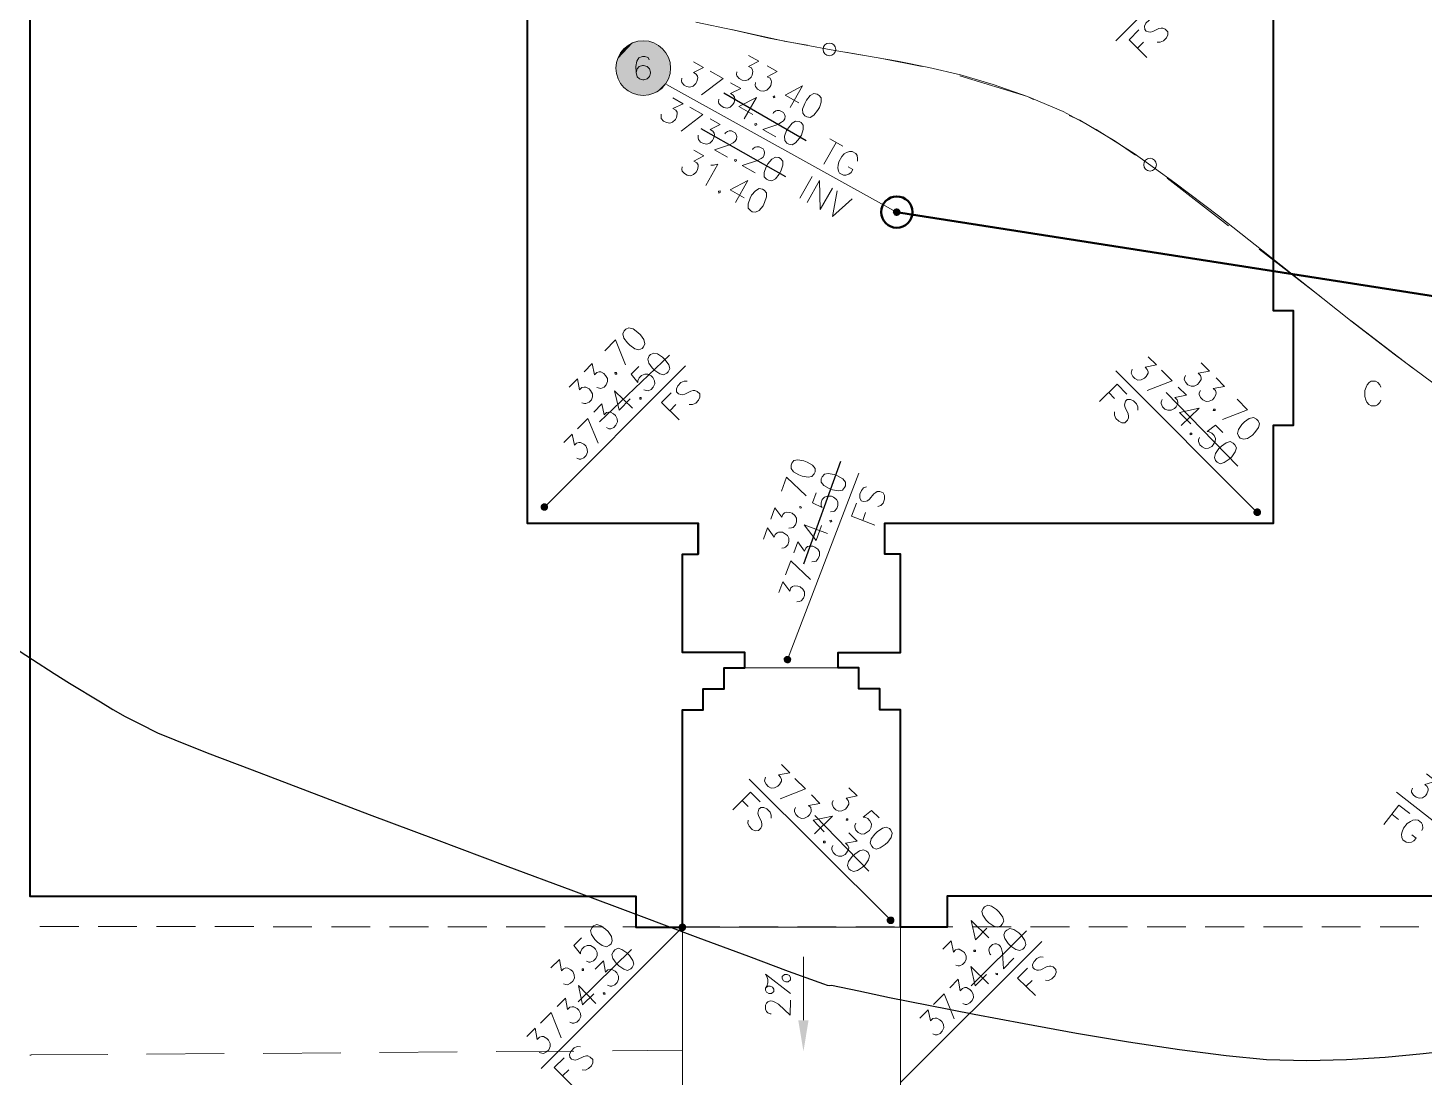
# Model space of a CAD drawing. Header units: millimetres. Extents: x -419 to 20046, y -14642 to 2638.
# Drawn here: x 5.72 to 10.213, y 10.064 to 13.44 of the extents above; entities that cross this region are included whole.
import ezdxf

# ---------------------------------------------------------------- set-up
doc = ezdxf.new("R2010")
doc.units = ezdxf.units.MM
for name, color, linetype in [('PDF11_----LN02', 7, 'Continuous'), ('PDF11_----LN03', 7, 'Continuous'), ('PDF11_----TX00', 7, 'Continuous'), ('PDF11_EXTO$BSL', 7, 'Continuous'), ('PDF11_PRPN$BSL', 7, 'Continuous'), ('PDF11_PRPN$PRPNBG', 7, 'Continuous'), ('PDF11_PRPN$PRPNSW', 7, 'Continuous'), ('PDF11_PRPN$PRSDCL', 7, 'Continuous')]:
    doc.layers.add(name, color=color, linetype=linetype)
doc.layers.add('PDF11_0', color=7, linetype='Continuous', true_color=0xb3b3b3)
doc.layers.add('PDF11_EXTO$--C3-Surface-EXTO', color=7, linetype='Continuous', true_color=0xb3b3b3)

msp = doc.modelspace()

# ---------------------------------------------------------------- hatches: boundary and pattern name
at = {"layer": 'PDF11_----TX00', "transparency": 33554559}
msp.add_hatch(color=256, dxfattribs=at).paths.add_polyline_path([(8.2157, 10.1466), (8.2323, 10.2467), (8.199, 10.2467)])
at = {"layer": 'PDF11_0', "true_color": 0xffffff, "transparency": 33554559}
for points in [[(7.6856, 13.3969), (7.6123, 13.3086), (7.6981, 13.3977)], [(7.6981, 13.3977), (7.6123, 13.3086), (7.6148, 13.2894)], [(7.6856, 13.3969), (7.6131, 13.3227), (7.6123, 13.3086)], [(7.6664, 13.3911), (7.6131, 13.3227), (7.6856, 13.3969)], [(7.6981, 13.3977), (7.6148, 13.2894), (7.7223, 13.3952)], [(7.7223, 13.3952), (7.6148, 13.2894), (7.6214, 13.2711)], [(7.7223, 13.3952), (7.6214, 13.2711), (7.7423, 13.3869)], [(7.6664, 13.3911), (7.6164, 13.3377), (7.6131, 13.3227)], [(7.6548, 13.3861), (7.6164, 13.3377), (7.6664, 13.3911)], [(7.6548, 13.3861), (7.6231, 13.3527), (7.6164, 13.3377)], [(7.7423, 13.3869), (7.6214, 13.2711), (7.6289, 13.2586)], [(7.6448, 13.3786), (7.6231, 13.3527), (7.6548, 13.3861)], [(7.6448, 13.3786), (7.6339, 13.3686), (7.6231, 13.3527)], [(7.7423, 13.3869), (7.6289, 13.2586), (7.7615, 13.3736)], [(7.7615, 13.3736), (7.6289, 13.2586), (7.6423, 13.2436)], [(7.7615, 13.3736), (7.6423, 13.2436), (7.7731, 13.3594)], [(7.7731, 13.3594), (7.6423, 13.2436), (7.6556, 13.2336)], [(7.7731, 13.3594), (7.6556, 13.2336), (7.7815, 13.3436)], [(7.7815, 13.3436), (7.6556, 13.2336), (7.6706, 13.2269)], [(7.7815, 13.3436), (7.6706, 13.2269), (7.7881, 13.3119)], [(7.7881, 13.3119), (7.6706, 13.2269), (7.6898, 13.2227)], [(7.7881, 13.3119), (7.6898, 13.2227), (7.784, 13.2827)], [(7.784, 13.2827), (7.6898, 13.2227), (7.7098, 13.2227)], [(7.784, 13.2827), (7.7098, 13.2227), (7.7765, 13.2669)], [(7.7765, 13.2669), (7.7098, 13.2227), (7.7431, 13.2336)], [(7.7765, 13.2669), (7.7431, 13.2336), (7.7606, 13.2461)]]:
    msp.add_hatch(color=7, dxfattribs=at).paths.add_polyline_path(points)
at = {"layer": 'PDF11_0', "transparency": 33554559}
for points in [[(8.5048, 12.8535), (8.5032, 12.8469), (8.5157, 12.8469)], [(8.5157, 12.8469), (8.5098, 12.8577), (8.5048, 12.8535)], [(8.5157, 12.8469), (8.5157, 12.8594), (8.5098, 12.8577)], [(8.5223, 12.8577), (8.5157, 12.8594), (8.5157, 12.8469)], [(8.5157, 12.8469), (8.5265, 12.8535), (8.5223, 12.8577)], [(8.5157, 12.8469), (8.5282, 12.8477), (8.5265, 12.8535)], [(8.5157, 12.8469), (8.5032, 12.8469), (8.5057, 12.841)], [(8.5157, 12.8469), (8.5057, 12.841), (8.5098, 12.836)], [(8.5098, 12.836), (8.5165, 12.8344), (8.5157, 12.8469)], [(8.5273, 12.841), (8.5282, 12.8477), (8.5157, 12.8469)], [(8.5157, 12.8469), (8.5165, 12.8344), (8.5223, 12.8369)], [(8.5157, 12.8469), (8.5223, 12.8369), (8.5273, 12.841)], [(7.3823, 11.8976), (7.3789, 11.9101), (7.3731, 11.9068)], [(7.3823, 11.8976), (7.3856, 11.9101), (7.3789, 11.9101)], [(7.3906, 11.9068), (7.3856, 11.9101), (7.3823, 11.8976)], [(7.3731, 11.9068), (7.3698, 11.901), (7.3823, 11.8976)], [(7.3823, 11.8976), (7.3698, 11.901), (7.3698, 11.8951)], [(7.3823, 11.8976), (7.3698, 11.8951), (7.3731, 11.8893)], [(7.3731, 11.8893), (7.3789, 11.886), (7.3823, 11.8976)], [(7.3823, 11.8976), (7.3789, 11.886), (7.3856, 11.886)], [(7.3823, 11.8976), (7.3939, 11.901), (7.3906, 11.9068)], [(7.3823, 11.8976), (7.3939, 11.8951), (7.3939, 11.901)], [(7.3823, 11.8976), (7.3856, 11.886), (7.3906, 11.8893)], [(7.3906, 11.8893), (7.3939, 11.8951), (7.3823, 11.8976)], [(9.6674, 11.8901), (9.6641, 11.8843), (9.6766, 11.881)], [(9.6766, 11.881), (9.6641, 11.8843), (9.6641, 11.8776)], [(9.6766, 11.881), (9.6641, 11.8776), (9.6674, 11.8726)], [(9.6766, 11.881), (9.6733, 11.8935), (9.6674, 11.8901)], [(9.6674, 11.8726), (9.6733, 11.8693), (9.6766, 11.881)], [(9.6766, 11.881), (9.6799, 11.8935), (9.6733, 11.8935)], [(9.6766, 11.881), (9.6733, 11.8693), (9.6799, 11.8693)], [(9.6858, 11.8901), (9.6799, 11.8935), (9.6766, 11.881)], [(9.6766, 11.881), (9.6883, 11.8843), (9.6858, 11.8901)], [(9.6766, 11.881), (9.6883, 11.8776), (9.6883, 11.8843)], [(9.6858, 11.8726), (9.6883, 11.8776), (9.6766, 11.881)], [(9.6766, 11.881), (9.6799, 11.8693), (9.6858, 11.8726)], [(8.164, 11.4076), (8.1565, 11.4167), (8.1523, 11.4117)], [(8.164, 11.4076), (8.1623, 11.4192), (8.1565, 11.4167)], [(8.169, 11.4192), (8.1623, 11.4192), (8.164, 11.4076)], [(8.164, 11.4076), (8.174, 11.4151), (8.169, 11.4192)], [(8.164, 11.4076), (8.1765, 11.4092), (8.174, 11.4151)], [(8.1523, 11.4117), (8.1523, 11.4051), (8.164, 11.4076)], [(8.164, 11.4076), (8.1523, 11.4051), (8.1548, 11.3992)], [(8.164, 11.4076), (8.1548, 11.3992), (8.1598, 11.3959)], [(8.1598, 11.3959), (8.1665, 11.3951), (8.164, 11.4076)], [(8.1757, 11.4026), (8.1765, 11.4092), (8.164, 11.4076)], [(8.164, 11.4076), (8.1665, 11.3951), (8.1723, 11.3976)], [(8.164, 11.4076), (8.1723, 11.3976), (8.1757, 11.4026)], [(8.4873, 10.5775), (8.484, 10.5717), (8.4965, 10.5683)], [(8.4965, 10.5683), (8.484, 10.5717), (8.484, 10.565)], [(8.4965, 10.5683), (8.484, 10.565), (8.4873, 10.5592)], [(8.4965, 10.5683), (8.4932, 10.58), (8.4873, 10.5775)], [(8.4873, 10.5592), (8.4932, 10.5558), (8.4965, 10.5683)], [(8.4965, 10.5683), (8.4998, 10.58), (8.4932, 10.58)], [(8.4965, 10.5683), (8.4932, 10.5558), (8.4998, 10.5558)], [(8.5057, 10.5775), (8.4998, 10.58), (8.4965, 10.5683)], [(8.4965, 10.5683), (8.5082, 10.5717), (8.5057, 10.5775)], [(8.4965, 10.5683), (8.5082, 10.565), (8.5082, 10.5717)], [(8.5057, 10.5592), (8.5082, 10.565), (8.4965, 10.5683)], [(8.4965, 10.5683), (8.4998, 10.5558), (8.5057, 10.5592)], [(7.8173, 10.555), (7.814, 10.5492), (7.8265, 10.5458)], [(7.8265, 10.5458), (7.814, 10.5492), (7.814, 10.5425)], [(7.8265, 10.5458), (7.814, 10.5425), (7.8173, 10.5367)], [(7.8265, 10.5458), (7.8231, 10.5575), (7.8173, 10.555)], [(7.8173, 10.5367), (7.8231, 10.5333), (7.8265, 10.5458)], [(7.8265, 10.5458), (7.8298, 10.5575), (7.8231, 10.5575)], [(7.8265, 10.5458), (7.8231, 10.5333), (7.8298, 10.5333)], [(7.8348, 10.555), (7.8298, 10.5575), (7.8265, 10.5458)], [(7.8265, 10.5458), (7.8381, 10.5492), (7.8348, 10.555)], [(7.8265, 10.5458), (7.8381, 10.5425), (7.8381, 10.5492)], [(7.8265, 10.5458), (7.8298, 10.5333), (7.8348, 10.5367)], [(7.8348, 10.5367), (7.8381, 10.5425), (7.8265, 10.5458)]]:
    msp.add_hatch(color=7, dxfattribs=at).paths.add_polyline_path(points)

# ---------------------------------------------------------------- linework, layer by layer
at = {"layer": 'PDF11_----LN02', "lineweight": 18}
for points in [[(8.229, 13.3844), (8.159, 13.3961), (7.984, 13.4344)], [(8.3515, 13.3619), (8.4682, 13.3419), (8.5974, 13.3152)], [(8.719, 13.2852), (8.9365, 13.2194), (8.9565, 13.2094)], [(9.0707, 13.1577), (9.1049, 13.1427), (9.2191, 13.0752), (9.2849, 13.0302)], [(9.3866, 12.9569), (9.5841, 12.8035)], [(9.6824, 12.7277), (9.8808, 12.5743)], [(9.9791, 12.4977), (10.1775, 12.3452)], [(5.7305, 10.1341), (5.7263, 10.1341)], [(5.9763, 10.1366), (5.7305, 10.135)], [(6.3513, 10.1391), (6.1013, 10.1375)], [(6.7264, 10.1416), (6.4764, 10.14)], [(7.1014, 10.145), (6.8514, 10.1425)], [(7.4764, 10.1475), (7.2264, 10.1458)], [(7.8265, 10.15), (7.6014, 10.1483)]]:
    msp.add_lwpolyline(points, dxfattribs=at)
for centre in [(8.2994, 13.3707), (9.3312, 12.9998)]:
    msp.add_circle(centre, 0.0204, dxfattribs=at)
at = {"layer": 'PDF11_----LN03', "lineweight": 30}
for points in [[(8.2248, 13.0769), (7.9598, 13.2294)], [(8.159, 12.961), (7.8865, 13.1152)], [(7.7848, 12.3868), (7.5589, 12.1718)], [(9.3833, 12.2668), (9.6141, 12.0301)], [(8.2165, 11.7151), (8.3357, 12.046)], [(8.4257, 10.7259), (8.2523, 10.9059)], [(8.7557, 10.3575), (8.9332, 10.5342)], [(7.4906, 10.3058), (7.6623, 10.4742)]]:
    msp.add_lwpolyline(points, dxfattribs=at)
at = {"layer": 'PDF11_----TX00', "lineweight": 20}
for points in [[(9.3541, 13.3944), (9.3641, 13.3936), (9.3741, 13.3986), (9.3841, 13.4077), (9.3883, 13.4177), (9.3883, 13.4277), (9.3799, 13.4361), (9.3724, 13.4394), (9.3674, 13.4394), (9.3599, 13.4377), (9.3399, 13.4286), (9.3324, 13.4261), (9.3266, 13.4269), (9.3191, 13.4294), (9.3141, 13.4352), (9.3132, 13.4452), (9.3182, 13.4552), (9.3282, 13.4644), (9.3382, 13.4694), (9.3482, 13.4686)], [(9.3207, 13.3452), (9.2641, 13.4019), (9.2957, 13.4336)], [(9.3107, 13.3944), (9.2907, 13.3752)], [(8.039, 13.3511), (8.0723, 13.3327), (8.039, 13.3161), (8.0481, 13.3111), (8.0523, 13.3044), (8.0531, 13.2994), (8.0506, 13.2877), (8.0473, 13.2811), (8.0381, 13.2727), (8.029, 13.2702), (8.0181, 13.2719), (8.009, 13.2769), (8.0015, 13.2852), (8.0006, 13.2902), (8.0015, 13.2986)], [(7.8615, 13.3311), (7.894, 13.3127), (7.8615, 13.2961), (7.8706, 13.2911), (7.8748, 13.2844), (7.8756, 13.2794), (7.8731, 13.2677), (7.869, 13.2611), (7.8606, 13.2527), (7.8506, 13.2494), (7.8398, 13.2511), (7.8315, 13.2561), (7.824, 13.2644), (7.8231, 13.2694), (7.824, 13.2777)], [(8.099, 13.3177), (8.1315, 13.2994), (8.099, 13.2827), (8.1081, 13.2777), (8.1123, 13.2711), (8.1131, 13.2661), (8.1106, 13.2544), (8.1065, 13.2477), (8.0981, 13.2394), (8.0881, 13.2361), (8.0773, 13.2377), (8.0681, 13.2427), (8.0615, 13.2511), (8.0606, 13.2561), (8.0615, 13.2644)], [(7.9156, 13.3002), (7.9573, 13.2769), (7.8881, 13.2244)], [(7.9806, 13.2636), (8.014, 13.2452), (7.9806, 13.2286), (7.9898, 13.2236), (7.994, 13.2169), (7.9948, 13.2119), (7.9923, 13.2002), (7.989, 13.1936), (7.9798, 13.1852), (7.9706, 13.1819), (7.9598, 13.1836), (7.9506, 13.1886), (7.9431, 13.1969), (7.9423, 13.2019), (7.9431, 13.2102)], [(7.7956, 13.2152), (7.829, 13.1961), (7.7956, 13.1802), (7.8048, 13.1752), (7.809, 13.1686), (7.8098, 13.1636), (7.8073, 13.1519), (7.804, 13.1452), (7.7948, 13.1369), (7.7856, 13.1336), (7.7748, 13.1352), (7.7656, 13.1402), (7.7581, 13.1486), (7.7573, 13.1536), (7.7581, 13.1619)], [(8.0531, 13.1611), (8.0081, 13.1869), (8.0648, 13.2161), (8.0248, 13.1469)], [(8.2007, 13.1986), (8.1565, 13.2236), (8.2123, 13.2536), (8.1732, 13.1836)], [(7.8498, 13.1844), (7.8915, 13.1611), (7.8223, 13.1077)], [(8.1181, 13.1644), (8.1198, 13.1677), (8.1265, 13.1727), (8.1315, 13.1744), (8.139, 13.1744), (8.1515, 13.1677), (8.1548, 13.1611), (8.1565, 13.1561), (8.1557, 13.1477), (8.1515, 13.1411), (8.1448, 13.1361), (8.1332, 13.1294), (8.0848, 13.1127), (8.1265, 13.0894)], [(7.9156, 13.1477), (7.9481, 13.1286), (7.9156, 13.1127), (7.924, 13.1077), (7.9281, 13.101), (7.9298, 13.096), (7.9265, 13.0844), (7.9231, 13.0777), (7.9148, 13.0694), (7.9048, 13.066), (7.894, 13.0677), (7.8848, 13.0727), (7.8781, 13.081), (7.8765, 13.086), (7.8773, 13.0944)], [(7.9623, 13.0985), (7.9648, 13.1019), (7.9715, 13.1069), (7.9765, 13.1085), (7.984, 13.1085), (7.9956, 13.1019), (7.9998, 13.0952), (8.0015, 13.0902), (8.0006, 13.0819), (7.9965, 13.0752), (7.9898, 13.0702), (7.9781, 13.0635), (7.9298, 13.0477), (7.9715, 13.0235)], [(8.3423, 13.0594), (8.3007, 13.0827)], [(7.8631, 13.046), (7.8956, 13.0277), (7.8631, 13.011), (7.8723, 13.006), (7.8765, 12.9994), (7.8773, 12.9944), (7.8748, 12.9827), (7.8706, 12.976), (7.8623, 12.9677), (7.8523, 12.9644), (7.8415, 12.966), (7.8331, 12.971), (7.8256, 12.9794), (7.8248, 12.9844), (7.8256, 12.9927)], [(8.0523, 13.0485), (8.054, 13.0519), (8.0606, 13.056), (8.0656, 13.0577), (8.0731, 13.0577), (8.0856, 13.051), (8.0898, 13.0444), (8.0906, 13.0394), (8.0898, 13.031), (8.0865, 13.0244), (8.0798, 13.0194), (8.0681, 13.0127), (8.019, 12.9969), (8.0606, 12.9735)], [(8.2815, 13.0019), (8.3215, 13.071)], [(8.3598, 12.9927), (8.3748, 12.9844), (8.369, 12.9744), (8.3623, 12.9694), (8.3523, 12.966), (8.3448, 12.966), (8.3323, 12.9727), (8.3282, 12.9794), (8.3265, 12.9894), (8.3273, 12.9977), (8.3298, 13.0094), (8.339, 13.026), (8.3473, 13.0344), (8.3548, 13.0394), (8.364, 13.0427), (8.3723, 13.0427), (8.384, 13.036), (8.3882, 13.0294), (8.3898, 13.0194), (8.3898, 13.011)], [(7.9181, 12.9977), (7.9265, 12.9977), (7.9406, 13.0019), (7.9015, 12.9327)], [(8.0248, 12.8935), (7.9798, 12.9185), (8.0365, 12.9485), (7.9973, 12.8785)], [(8.204, 12.8919), (8.244, 12.9619)], [(8.2282, 12.8785), (8.2673, 12.9485), (8.2698, 12.8552), (8.309, 12.9244)], [(8.3723, 12.8894), (8.309, 12.8335), (8.324, 12.916)], [(7.5764, 12.401), (7.6106, 12.436), (7.6431, 12.3552)], [(7.5098, 12.3327), (7.5356, 12.3602), (7.5431, 12.3235), (7.5506, 12.331), (7.5581, 12.3335), (7.5631, 12.3335), (7.5731, 12.3277), (7.5789, 12.3218), (7.5848, 12.3118), (7.5856, 12.3018), (7.5806, 12.2918), (7.5739, 12.2843), (7.5639, 12.2793), (7.5589, 12.2801), (7.5506, 12.2826)], [(9.3249, 12.3818), (9.3516, 12.3552), (9.3157, 12.3485), (9.3224, 12.341), (9.3249, 12.3335), (9.3249, 12.3285), (9.3191, 12.3185), (9.3132, 12.3127), (9.3032, 12.3077), (9.2924, 12.3068), (9.2824, 12.3118), (9.2757, 12.3185), (9.2707, 12.3285), (9.2716, 12.3335), (9.2741, 12.3418)], [(9.4958, 12.3618), (9.5224, 12.3352), (9.4866, 12.3285), (9.4933, 12.321), (9.4958, 12.3135), (9.4958, 12.3085), (9.4899, 12.2985), (9.4841, 12.2927), (9.4733, 12.2868), (9.4633, 12.2868), (9.4533, 12.291), (9.4466, 12.2985), (9.4416, 12.3085), (9.4424, 12.3135), (9.4449, 12.3218)], [(7.7023, 12.2751), (7.7106, 12.2726), (7.7156, 12.2718), (7.7256, 12.2768), (7.7323, 12.2843), (7.7373, 12.2943), (7.7365, 12.3043), (7.7306, 12.3152), (7.7256, 12.3202), (7.7148, 12.326), (7.7048, 12.326), (7.6948, 12.3218), (7.6873, 12.3143), (7.6831, 12.3043), (7.6831, 12.2993), (7.6614, 12.326), (7.6856, 12.3502)], [(9.3682, 12.3385), (9.4024, 12.3043), (9.3216, 12.2726)], [(9.5441, 12.3135), (9.5708, 12.286), (9.5341, 12.2793), (9.5416, 12.2726), (9.5441, 12.2651), (9.5433, 12.2593), (9.5374, 12.2493), (9.5324, 12.2435), (9.5216, 12.2385), (9.5116, 12.2376), (9.5016, 12.2426), (9.4941, 12.2501), (9.4899, 12.2601), (9.4899, 12.2651), (9.4933, 12.2726)], [(7.4614, 12.2843), (7.4881, 12.311), (7.4948, 12.2751), (7.5023, 12.2826), (7.5098, 12.2843), (7.5148, 12.2843), (7.5256, 12.2785), (7.5306, 12.2735), (7.5364, 12.2626), (7.5373, 12.2526), (7.5331, 12.2426), (7.5256, 12.2351), (7.5156, 12.231), (7.5106, 12.231), (7.5023, 12.2335)], [(7.6581, 12.2468), (7.6223, 12.2101), (7.6081, 12.2718), (7.6656, 12.216)], [(7.8481, 12.2276), (7.859, 12.2276), (7.869, 12.2326), (7.8781, 12.2418), (7.8823, 12.2518), (7.8823, 12.2626), (7.874, 12.2701), (7.8665, 12.2735), (7.8606, 12.2735), (7.8531, 12.271), (7.834, 12.2618), (7.8265, 12.2593), (7.8206, 12.2601), (7.8131, 12.2626), (7.8073, 12.2685), (7.8073, 12.2785), (7.8115, 12.2885), (7.8215, 12.2985), (7.8315, 12.3027), (7.8415, 12.3027)], [(9.1682, 12.2376), (9.2257, 12.2935), (9.2566, 12.2618)], [(9.4216, 12.2843), (9.4483, 12.2576), (9.4116, 12.251), (9.4191, 12.2435), (9.4208, 12.236), (9.4208, 12.231), (9.4149, 12.2201), (9.4099, 12.2151), (9.3991, 12.2093), (9.3891, 12.2093), (9.3791, 12.2135), (9.3716, 12.221), (9.3674, 12.231), (9.3674, 12.236), (9.3707, 12.2443)], [(10.0741, 12.2418), (10.0708, 12.2343), (10.0633, 12.2268), (10.0566, 12.2235), (10.0425, 12.2235), (10.0358, 12.2276), (10.0291, 12.2351), (10.0258, 12.2426), (10.0225, 12.2543), (10.0225, 12.2735), (10.0266, 12.2843), (10.03, 12.2918), (10.0366, 12.2993), (10.0433, 12.3035), (10.0575, 12.3035), (10.0641, 12.2993), (10.0708, 12.2918), (10.0741, 12.2843)], [(7.5406, 12.2035), (7.5673, 12.2301), (7.5748, 12.1943), (7.5823, 12.2018), (7.5898, 12.2035), (7.5948, 12.2035), (7.6048, 12.1976), (7.6106, 12.1926), (7.6164, 12.1818), (7.6173, 12.1718), (7.6123, 12.1618), (7.6056, 12.1543), (7.5956, 12.1501), (7.5898, 12.1501), (7.5823, 12.1535)], [(7.8156, 12.1785), (7.759, 12.2343), (7.7898, 12.266)], [(7.8048, 12.2276), (7.7856, 12.2076)], [(9.2174, 12.2476), (9.1982, 12.2668)], [(9.2174, 12.2043), (9.2166, 12.1935), (9.2216, 12.1835), (9.2307, 12.1743), (9.2407, 12.1693), (9.2507, 12.1693), (9.2591, 12.1776), (9.2624, 12.1851), (9.2624, 12.191), (9.2607, 12.1985), (9.2516, 12.2185), (9.2491, 12.226), (9.2499, 12.231), (9.2524, 12.2385), (9.2582, 12.2443), (9.2682, 12.2443), (9.2782, 12.2401), (9.2882, 12.2301), (9.2924, 12.2201), (9.2916, 12.2101)], [(9.6116, 12.2451), (9.6449, 12.211), (9.5641, 12.1793)], [(7.4881, 12.1493), (7.5214, 12.1835), (7.5548, 12.1035)], [(9.4624, 12.166), (9.4266, 12.2026), (9.4891, 12.216), (9.4316, 12.1601)], [(9.4908, 12.1218), (9.4874, 12.1143), (9.4874, 12.1085), (9.4916, 12.0985), (9.4991, 12.0918), (9.5091, 12.0868), (9.5191, 12.0876), (9.5299, 12.0926), (9.5349, 12.0985), (9.5408, 12.1085), (9.5416, 12.1185), (9.5374, 12.1285), (9.5299, 12.136), (9.5199, 12.141), (9.5149, 12.141), (9.5416, 12.1618), (9.5658, 12.1376)], [(7.4448, 12.106), (7.4714, 12.1326), (7.4789, 12.0968), (7.4856, 12.1035), (7.4931, 12.106), (7.4981, 12.106), (7.5089, 12.1001), (7.5148, 12.0951), (7.5198, 12.0843), (7.5206, 12.0743), (7.5164, 12.0643), (7.5089, 12.0568), (7.4989, 12.0518), (7.4939, 12.0526), (7.4864, 12.0551)], [(8.1448, 11.9493), (8.1615, 11.9943), (8.224, 11.9343)], [(8.4557, 11.8993), (8.4648, 11.9026), (8.4723, 11.911), (8.4765, 11.9235), (8.4765, 11.9351), (8.4723, 11.9435), (8.4615, 11.9476), (8.4532, 11.9476), (8.4482, 11.9451), (8.4423, 11.9401), (8.4282, 11.9235), (8.4223, 11.9185), (8.4173, 11.9168), (8.409, 11.916), (8.4015, 11.9185), (8.3973, 11.9276), (8.3973, 11.9393), (8.4023, 11.9518), (8.409, 11.9601), (8.419, 11.9635)], [(8.3032, 11.8826), (8.3115, 11.8835), (8.3157, 11.8851), (8.3232, 11.8935), (8.3265, 11.9026), (8.3265, 11.9143), (8.3223, 11.9226), (8.3123, 11.9301), (8.3057, 11.9326), (8.2932, 11.9335), (8.284, 11.9301), (8.2765, 11.9218), (8.2732, 11.9118), (8.2732, 11.901), (8.2757, 11.8968), (8.2448, 11.9118), (8.2565, 11.9435)], [(8.4457, 11.8401), (8.3707, 11.8684), (8.3865, 11.9101)], [(8.1106, 11.8593), (8.124, 11.8951), (8.1457, 11.8651), (8.149, 11.8743), (8.1548, 11.8793), (8.1598, 11.8818), (8.1715, 11.881), (8.179, 11.8785), (8.1882, 11.8709), (8.1932, 11.8618), (8.1932, 11.8509), (8.1898, 11.8409), (8.1823, 11.8326), (8.1773, 11.8309), (8.169, 11.8301)], [(8.4157, 11.881), (8.4065, 11.8551)], [(8.0873, 11.7951), (8.0998, 11.8309), (8.1215, 11.8009), (8.1248, 11.8101), (8.1315, 11.8151), (8.1357, 11.8176), (8.1482, 11.8168), (8.1548, 11.8134), (8.1648, 11.8068), (8.169, 11.7976), (8.169, 11.7868), (8.1657, 11.7768), (8.1582, 11.7684), (8.154, 11.7668), (8.1457, 11.7659)], [(8.274, 11.8384), (8.2565, 11.7901), (8.2182, 11.8409), (8.2932, 11.8126)], [(8.1848, 11.7509), (8.1982, 11.7859), (8.219, 11.7559), (8.2232, 11.7659), (8.229, 11.7709), (8.234, 11.7726), (8.2457, 11.7718), (8.2523, 11.7693), (8.2623, 11.7626), (8.2673, 11.7534), (8.2673, 11.7426), (8.2632, 11.7326), (8.2565, 11.7243), (8.2515, 11.7226), (8.2432, 11.7218)], [(8.1582, 11.6801), (8.1748, 11.7251), (8.2382, 11.6651)], [(8.1365, 11.6226), (8.1498, 11.6576), (8.1715, 11.6276), (8.1748, 11.6376), (8.1807, 11.6426), (8.1857, 11.6443), (8.1973, 11.6434), (8.2048, 11.6409), (8.214, 11.6334), (8.219, 11.6251), (8.219, 11.6134), (8.2157, 11.6043), (8.2082, 11.5959), (8.2032, 11.5943), (8.1948, 11.5934)], [(8.1448, 11.0692), (8.1715, 11.0426), (8.1357, 11.0359), (8.1423, 11.0284), (8.1448, 11.0209), (8.1448, 11.0159), (8.139, 11.005), (8.1332, 11), (8.1223, 10.9942), (8.1123, 10.9934), (8.1023, 10.9984), (8.0956, 11.0059), (8.0906, 11.0159), (8.0915, 11.0209), (8.094, 11.0284)], [(8.1882, 11.025), (8.2223, 10.9909), (8.1407, 10.9592)], [(10.2208, 11.04), (10.2508, 11.0159), (10.2158, 11.005), (10.2233, 10.9984), (10.2267, 10.9917), (10.2267, 10.9867), (10.2225, 10.975), (10.2175, 10.9692), (10.2083, 10.9625), (10.1975, 10.9609), (10.1875, 10.9642), (10.1791, 10.9709), (10.1733, 10.98), (10.1733, 10.985), (10.1758, 10.9934)], [(7.9881, 10.9242), (8.0456, 10.9809), (8.0765, 10.9492)], [(8.2415, 10.9717), (8.2682, 10.9442), (8.2315, 10.9375), (8.239, 10.9309), (8.2407, 10.9225), (8.2407, 10.9175), (8.2348, 10.9075), (8.2298, 10.9017), (8.219, 10.8967), (8.209, 10.8959), (8.199, 10.9009), (8.1915, 10.9084), (8.1873, 10.9184), (8.1873, 10.9234), (8.1907, 10.9309)], [(8.3623, 10.995), (8.389, 10.9684), (8.3532, 10.9617), (8.3598, 10.9542), (8.3623, 10.9467), (8.3615, 10.9417), (8.3557, 10.9309), (8.3507, 10.9259), (8.3398, 10.92), (8.3298, 10.9192), (8.3198, 10.9242), (8.3123, 10.9317), (8.3082, 10.9417), (8.3082, 10.9467), (8.3115, 10.9542)], [(8.0373, 10.9342), (8.0181, 10.9542)], [(8.0373, 10.8909), (8.0365, 10.8809), (8.0415, 10.8709), (8.0506, 10.8609), (8.0606, 10.8559), (8.0706, 10.8567), (8.079, 10.865), (8.0823, 10.8725), (8.0823, 10.8775), (8.0806, 10.885), (8.0715, 10.905), (8.069, 10.9125), (8.0698, 10.9175), (8.0723, 10.9259), (8.0781, 10.9309), (8.0881, 10.9317), (8.0981, 10.9267), (8.1081, 10.9167), (8.1123, 10.9067), (8.1115, 10.8967)], [(8.384, 10.8809), (8.3807, 10.8734), (8.3807, 10.8684), (8.3848, 10.8584), (8.3923, 10.8509), (8.4023, 10.8459), (8.4123, 10.8467), (8.4223, 10.8525), (8.4282, 10.8575), (8.434, 10.8684), (8.4348, 10.8784), (8.4298, 10.8884), (8.4232, 10.8959), (8.4132, 10.9), (8.4082, 10.9), (8.4348, 10.9217), (8.459, 10.8975)], [(10.0833, 10.8767), (10.1325, 10.9392), (10.1675, 10.9117)], [(8.2823, 10.8534), (8.2465, 10.89), (8.309, 10.9034), (8.2515, 10.8467)], [(10.1308, 10.8925), (10.1091, 10.91)], [(10.1741, 10.8434), (10.1875, 10.8325), (10.1808, 10.8234), (10.1733, 10.82), (10.1633, 10.8184), (10.1558, 10.8192), (10.145, 10.8275), (10.1416, 10.835), (10.1408, 10.845), (10.1433, 10.8534), (10.1475, 10.8642), (10.1591, 10.8792), (10.1691, 10.8859), (10.1766, 10.89), (10.1866, 10.8917), (10.1941, 10.89), (10.205, 10.8817), (10.2083, 10.875), (10.2091, 10.8642), (10.2066, 10.8567)], [(8.3615, 10.8492), (8.3882, 10.8225), (8.3515, 10.8159), (8.359, 10.8084), (8.3615, 10.8009), (8.3607, 10.7959), (8.3548, 10.785), (8.3498, 10.78), (8.339, 10.7742), (8.329, 10.7742), (8.319, 10.7784), (8.3115, 10.7859), (8.3073, 10.7959), (8.3073, 10.8009), (8.3107, 10.8084)], [(8.8057, 10.5425), (8.7699, 10.5058), (8.7557, 10.5675), (8.8124, 10.5117)], [(7.5173, 10.4367), (7.5248, 10.4333), (7.5298, 10.4333), (7.5398, 10.4375), (7.5473, 10.445), (7.5523, 10.455), (7.5514, 10.465), (7.5464, 10.4758), (7.5406, 10.4808), (7.5306, 10.4867), (7.5198, 10.4875), (7.5098, 10.4825), (7.5023, 10.4758), (7.4981, 10.4658), (7.4981, 10.4608), (7.4764, 10.4875), (7.5014, 10.5117)], [(8.664, 10.475), (8.6907, 10.5017), (8.6982, 10.4658), (8.7049, 10.4733), (8.7124, 10.475), (8.7174, 10.475), (8.7282, 10.4692), (8.734, 10.4642), (8.7399, 10.4533), (8.7399, 10.4433), (8.7357, 10.4333), (8.7282, 10.4258), (8.7182, 10.4217), (8.7132, 10.4217), (8.7057, 10.4242)], [(8.819, 10.4575), (8.8157, 10.46), (8.8132, 10.4683), (8.8124, 10.4733), (8.8149, 10.4808), (8.824, 10.4908), (8.8315, 10.4925), (8.8374, 10.4925), (8.8449, 10.4892), (8.8499, 10.4842), (8.8532, 10.4767), (8.8565, 10.4633), (8.8599, 10.4125), (8.8932, 10.4467)], [(7.4031, 10.415), (7.4306, 10.4417), (7.4373, 10.4058), (7.4439, 10.4125), (7.4514, 10.415), (7.4573, 10.4142), (7.4673, 10.4092), (7.4731, 10.4033), (7.4781, 10.3925), (7.4789, 10.3825), (7.4739, 10.3725), (7.4664, 10.3658), (7.4564, 10.3608), (7.4514, 10.3617), (7.4439, 10.3642)], [(7.5456, 10.4108), (7.5723, 10.4375), (7.5789, 10.4008), (7.5864, 10.4083), (7.5939, 10.4108), (7.5989, 10.41), (7.6098, 10.4042), (7.6148, 10.3992), (7.6206, 10.3883), (7.6206, 10.3783), (7.6164, 10.3683), (7.6089, 10.3608), (7.5989, 10.3567), (7.5939, 10.3567), (7.5856, 10.36)], [(8.2157, 10.4508), (8.2157, 10.2467)], [(8.9949, 10.3758), (9.0049, 10.375), (9.0149, 10.38), (9.0249, 10.39), (9.0291, 10.4), (9.0282, 10.41), (9.0199, 10.4183), (9.0124, 10.4208), (9.0074, 10.4208), (8.9999, 10.4192), (8.9799, 10.4092), (8.9724, 10.4075), (8.9674, 10.4075), (8.9591, 10.4108), (8.954, 10.4158), (8.9532, 10.4258), (8.9582, 10.4358), (8.9674, 10.4458), (8.9774, 10.4508), (8.9874, 10.45)], [(8.094, 10.35), (8.0981, 10.3567), (8.1015, 10.3675), (8.1015, 10.3775), (8.0981, 10.3875), (8.094, 10.395), (8.174, 10.3325)], [(8.8049, 10.3942), (8.7682, 10.3575), (8.7549, 10.4192), (8.8115, 10.3633)], [(8.9624, 10.3258), (8.9049, 10.3825), (8.9365, 10.4142)], [(7.5414, 10.3317), (7.5048, 10.2958), (7.4914, 10.3583), (7.5473, 10.3008)], [(8.6874, 10.3508), (8.714, 10.3783), (8.7207, 10.3417), (8.7282, 10.3492), (8.7357, 10.3517), (8.7407, 10.3517), (8.7515, 10.3458), (8.7565, 10.34), (8.7624, 10.33), (8.7632, 10.32), (8.759, 10.31), (8.7515, 10.3025), (8.7415, 10.2975), (8.7365, 10.2975), (8.729, 10.3008)], [(8.9515, 10.375), (8.9324, 10.3558)], [(7.4231, 10.2908), (7.4498, 10.3175), (7.4564, 10.2808), (7.4639, 10.2883), (7.4714, 10.29), (7.4764, 10.29), (7.4873, 10.2842), (7.4923, 10.2792), (7.4981, 10.2683), (7.4989, 10.2583), (7.4939, 10.2483), (7.4864, 10.2408), (7.4764, 10.2367), (7.4714, 10.2367), (7.4639, 10.24)], [(8.1123, 10.2675), (8.1081, 10.2675), (8.1006, 10.2708), (8.0973, 10.275), (8.0931, 10.2817), (8.0931, 10.295), (8.0973, 10.3017), (8.1015, 10.3058), (8.109, 10.3092), (8.1165, 10.3083), (8.124, 10.305), (8.1357, 10.2983), (8.1732, 10.2633), (8.174, 10.3117)], [(8.634, 10.2975), (8.6682, 10.3317), (8.7007, 10.2508)], [(7.3689, 10.2375), (7.4039, 10.2717), (7.4356, 10.19)], [(8.5907, 10.2533), (8.6174, 10.28), (8.6249, 10.2442), (8.6324, 10.2517), (8.6399, 10.2533), (8.6449, 10.2533), (8.6549, 10.2483), (8.6607, 10.2425), (8.6665, 10.2325), (8.6674, 10.2217), (8.6624, 10.2117), (8.6557, 10.2041), (8.6457, 10.2), (8.6399, 10.2), (8.6324, 10.2033)], [(7.3256, 10.1941), (7.3523, 10.2208), (7.3589, 10.185), (7.3664, 10.1916), (7.3739, 10.1941), (7.3789, 10.1941), (7.3898, 10.1883), (7.3948, 10.1825), (7.4006, 10.1716), (7.4006, 10.1616), (7.3964, 10.1516), (7.3889, 10.145), (7.3789, 10.14), (7.3739, 10.1408), (7.3656, 10.1433)], [(7.5039, 10.0866), (7.5139, 10.0858), (7.5239, 10.0908), (7.5339, 10.1), (7.5381, 10.11), (7.5381, 10.12), (7.5298, 10.1283), (7.5223, 10.1316), (7.5173, 10.1316), (7.5089, 10.13), (7.4889, 10.1208), (7.4814, 10.1183), (7.4764, 10.1191), (7.4689, 10.1216), (7.4639, 10.1275), (7.4631, 10.1375), (7.4681, 10.1475), (7.4773, 10.1575), (7.4873, 10.1616), (7.4981, 10.1608)], [(7.4698, 10.0375), (7.4139, 10.095), (7.4456, 10.1258)], [(7.4606, 10.0866), (7.4406, 10.0675)]]:
    msp.add_lwpolyline(points, dxfattribs=at)
for points in [[(8.1231, 13.2211), (8.124, 13.2161), (8.119, 13.2144), (8.1181, 13.2194)], [(8.2598, 13.2269), (8.2665, 13.2227), (8.2732, 13.2144), (8.2732, 13.2011), (8.2673, 13.1836), (8.2615, 13.1736), (8.249, 13.1586), (8.2373, 13.1519), (8.2265, 13.1536), (8.2207, 13.1569), (8.214, 13.1652), (8.2132, 13.1786), (8.2198, 13.1969), (8.2257, 13.2069), (8.2373, 13.2219), (8.249, 13.2286)], [(8.0648, 13.1327), (8.0656, 13.1277), (8.0606, 13.126), (8.0598, 13.1311)], [(8.2015, 13.1386), (8.2082, 13.1352), (8.2148, 13.1269), (8.2148, 13.1135), (8.209, 13.0952), (8.2032, 13.0852), (8.1907, 13.0702), (8.179, 13.0635), (8.1682, 13.066), (8.1623, 13.0694), (8.1557, 13.0777), (8.1548, 13.091), (8.1615, 13.1094), (8.1673, 13.1185), (8.1798, 13.1336), (8.1907, 13.1402)], [(7.999, 13.0169), (8.0006, 13.0119), (7.9956, 13.0102), (7.994, 13.0152)], [(8.1365, 13.0227), (8.1423, 13.0194), (8.149, 13.011), (8.1498, 12.9977), (8.1432, 12.9794), (8.1373, 12.9694), (8.1257, 12.9544), (8.114, 12.9477), (8.1031, 12.9494), (8.0965, 12.9527), (8.0898, 12.961), (8.0898, 12.9744), (8.0956, 12.9927), (8.1015, 13.0027), (8.114, 13.0177), (8.1257, 13.0244)], [(7.9473, 12.9152), (7.9481, 12.9102), (7.9431, 12.9085), (7.9423, 12.9144)], [(8.084, 12.921), (8.0898, 12.9177), (8.0973, 12.9094), (8.0973, 12.896), (8.0906, 12.8777), (8.0856, 12.8677), (8.0731, 12.8527), (8.0615, 12.8469), (8.0506, 12.8485), (8.0448, 12.8519), (8.0373, 12.8602), (8.0373, 12.8735), (8.044, 12.8919), (8.049, 12.9019), (8.0615, 12.916), (8.0731, 12.9227)], [(7.6389, 12.4652), (7.6439, 12.4702), (7.6539, 12.4743), (7.6673, 12.471), (7.6831, 12.4602), (7.6914, 12.4527), (7.7023, 12.4368), (7.7056, 12.4235), (7.7014, 12.4135), (7.6964, 12.4085), (7.6864, 12.4043), (7.6731, 12.4077), (7.6573, 12.4185), (7.6489, 12.426), (7.6381, 12.4418), (7.6348, 12.4552)], [(7.719, 12.3843), (7.724, 12.3893), (7.734, 12.3935), (7.7465, 12.391), (7.7623, 12.3802), (7.7706, 12.3718), (7.7823, 12.356), (7.7856, 12.3435), (7.7806, 12.3335), (7.7756, 12.3285), (7.7656, 12.3235), (7.7531, 12.3268), (7.7373, 12.3377), (7.729, 12.346), (7.7181, 12.361), (7.7148, 12.3743)], [(7.6089, 12.331), (7.6139, 12.331), (7.6148, 12.326), (7.6098, 12.326)], [(7.6889, 12.2501), (7.6939, 12.2501), (7.6939, 12.2451), (7.6889, 12.2451)], [(9.5408, 12.2135), (9.5408, 12.2085), (9.5349, 12.2085), (9.5358, 12.2135)], [(9.6741, 12.181), (9.6791, 12.176), (9.6833, 12.166), (9.6799, 12.1535), (9.6691, 12.1376), (9.6608, 12.1293), (9.6449, 12.1185), (9.6316, 12.116), (9.6216, 12.1201), (9.6166, 12.1251), (9.6124, 12.1351), (9.6158, 12.1476), (9.6266, 12.1635), (9.6349, 12.1718), (9.6508, 12.1826), (9.6641, 12.186)], [(9.4658, 12.136), (9.4658, 12.131), (9.4608, 12.1301), (9.4608, 12.136)], [(9.5991, 12.1035), (9.6041, 12.0985), (9.6091, 12.0885), (9.6058, 12.076), (9.5941, 12.0601), (9.5858, 12.0518), (9.5699, 12.041), (9.5574, 12.0376), (9.5474, 12.0426), (9.5424, 12.0476), (9.5383, 12.0576), (9.5416, 12.0701), (9.5524, 12.086), (9.5608, 12.0943), (9.5766, 12.1051), (9.5891, 12.1085)], [(8.1757, 12.0326), (8.1782, 12.0393), (8.1848, 12.0476), (8.1982, 12.0501), (8.2173, 12.0468), (8.2282, 12.0426), (8.2448, 12.0326), (8.2532, 12.0226), (8.2532, 12.0118), (8.2507, 12.0051), (8.2432, 11.9968), (8.2307, 11.9943), (8.2115, 11.9976), (8.2007, 12.0018), (8.184, 12.0118), (8.1757, 12.0218)], [(8.2732, 11.9885), (8.2757, 11.9951), (8.2832, 12.0035), (8.2957, 12.006), (8.3148, 12.0026), (8.3257, 11.9985), (8.3423, 11.9885), (8.3507, 11.9785), (8.3507, 11.9668), (8.3482, 11.961), (8.3415, 11.9526), (8.3282, 11.9501), (8.309, 11.9535), (8.2982, 11.9576), (8.2815, 11.9676), (8.2732, 11.9776)], [(8.2032, 11.8985), (8.2073, 11.9001), (8.2098, 11.896), (8.2048, 11.8943)], [(8.3007, 11.8543), (8.3057, 11.8559), (8.3073, 11.8518), (8.3032, 11.8493)], [(8.359, 10.895), (8.359, 10.89), (8.3532, 10.89), (8.354, 10.895)], [(8.4923, 10.8634), (8.4973, 10.8584), (8.5015, 10.8484), (8.4982, 10.835), (8.4873, 10.8192), (8.479, 10.8117), (8.4632, 10.8009), (8.4498, 10.7975), (8.4398, 10.8017), (8.4357, 10.8067), (8.4307, 10.8167), (8.434, 10.83), (8.4457, 10.8459), (8.4532, 10.8534), (8.4698, 10.8642), (8.4823, 10.8675)], [(8.2857, 10.8225), (8.2857, 10.8175), (8.2807, 10.8175), (8.2807, 10.8225)], [(8.419, 10.7909), (8.424, 10.7859), (8.4282, 10.7759), (8.4248, 10.7625), (8.414, 10.7467), (8.4057, 10.7392), (8.3898, 10.7284), (8.3773, 10.725), (8.3673, 10.7292), (8.3623, 10.7342), (8.3573, 10.7442), (8.3607, 10.7575), (8.3723, 10.7734), (8.3807, 10.7809), (8.3965, 10.7917), (8.409, 10.795)], [(8.794, 10.6067), (8.799, 10.6117), (8.809, 10.6167), (8.8215, 10.6133), (8.8374, 10.6025), (8.8457, 10.5942), (8.8574, 10.5783), (8.8607, 10.5658), (8.8557, 10.5558), (8.8507, 10.5508), (8.8407, 10.5458), (8.8282, 10.5492), (8.8124, 10.56), (8.804, 10.5683), (8.7932, 10.5842), (8.7899, 10.5967)], [(7.5356, 10.545), (7.5398, 10.55), (7.5506, 10.5542), (7.5631, 10.5508), (7.5789, 10.54), (7.5873, 10.5317), (7.5981, 10.5158), (7.6006, 10.5025), (7.5964, 10.4925), (7.5914, 10.4883), (7.5814, 10.4833), (7.5681, 10.4867), (7.5531, 10.4983), (7.5448, 10.5067), (7.5339, 10.5225), (7.5306, 10.535)], [(8.8649, 10.5317), (8.8699, 10.5367), (8.8799, 10.5417), (8.8932, 10.5383), (8.909, 10.5275), (8.9174, 10.5192), (8.9282, 10.5033), (8.9315, 10.4908), (8.9274, 10.4808), (8.9224, 10.4758), (8.9124, 10.4708), (8.899, 10.4742), (8.8832, 10.485), (8.8749, 10.4933), (8.864, 10.5092), (8.8607, 10.5217)], [(7.6039, 10.4683), (7.6089, 10.4733), (7.6189, 10.4783), (7.6314, 10.4742), (7.6473, 10.4633), (7.6556, 10.455), (7.6664, 10.4392), (7.6698, 10.4267), (7.6648, 10.4167), (7.6598, 10.4117), (7.6498, 10.4067), (7.6373, 10.4108), (7.6214, 10.4217), (7.6131, 10.43), (7.6023, 10.4458), (7.5989, 10.4583)], [(8.764, 10.4725), (8.769, 10.4725), (8.769, 10.4675), (8.764, 10.4675)], [(7.5031, 10.4117), (7.5081, 10.4117), (7.5081, 10.4067), (7.5031, 10.4067)], [(8.1473, 10.3808), (8.1473, 10.3875), (8.1548, 10.3942), (8.1632, 10.3942), (8.1707, 10.3908), (8.174, 10.3833), (8.174, 10.3767), (8.1665, 10.37), (8.159, 10.37), (8.1515, 10.3733)], [(8.8349, 10.3983), (8.8399, 10.3975), (8.8407, 10.3925), (8.8357, 10.3933)], [(8.1015, 10.3567), (8.109, 10.3567), (8.1165, 10.3533), (8.1206, 10.3467), (8.1206, 10.3392), (8.1131, 10.3325), (8.1048, 10.3325), (8.0973, 10.3367), (8.094, 10.3433), (8.094, 10.35)], [(7.5714, 10.335), (7.5764, 10.335), (7.5773, 10.33), (7.5723, 10.33)]]:
    msp.add_lwpolyline(points, close=True, dxfattribs=at)
at = {"layer": 'PDF11_0', "color": 7, "lineweight": 20}
for points in [[(9.2216, 13.3986), (9.6766, 13.8536)], [(7.6773, 13.2969), (7.6764, 13.3152), (7.6798, 13.3327), (7.6864, 13.3436), (7.6973, 13.3477), (7.7048, 13.3477), (7.7156, 13.3444), (7.719, 13.3369)], [(7.7748, 13.2577), (8.5157, 12.8469)], [(7.8365, 12.3527), (7.3823, 11.8976)], [(9.2216, 12.336), (9.6766, 11.881)], [(8.394, 12.0076), (8.164, 11.4076)], [(8.0415, 11.0225), (8.4965, 10.5683)], [(10.1241, 10.9809), (10.6309, 10.585)], [(7.3714, 10.0908), (7.8265, 10.5458)], [(8.9832, 10.5), (8.5282, 10.0458)]]:
    msp.add_lwpolyline(points, dxfattribs=at)
at = {"layer": 'PDF11_0', "lineweight": 18}
msp.add_lwpolyline([(10.2417, 12.2977), (10.1166, 12.3902), (9.9816, 12.4943), (9.84, 12.6068), (9.6958, 12.7219), (9.5516, 12.8352), (9.4116, 12.941), (9.2799, 13.036), (9.1582, 13.1135), (9.0516, 13.1711), (8.9365, 13.2194), (8.8265, 13.2577), (8.7215, 13.2886), (8.619, 13.3127), (8.5182, 13.3327), (8.4182, 13.3502), (8.3165, 13.3677), (8.2123, 13.3861), (8.1048, 13.4069), (7.9923, 13.4327), (7.8698, 13.4586)], dxfattribs=at)
at = {"layer": 'PDF11_0', "color": 7, "lineweight": 20}
msp.add_lwpolyline([(7.6806, 13.3077), (7.6873, 13.3152), (7.6981, 13.3186), (7.7014, 13.3194), (7.7123, 13.3161), (7.7198, 13.3086), (7.7231, 13.2977), (7.7231, 13.2944), (7.7198, 13.2836), (7.7131, 13.2761), (7.7023, 13.2727), (7.6989, 13.2727), (7.6881, 13.2761), (7.6806, 13.2827), (7.6773, 13.2969)], close=True, dxfattribs=at)
at = {"layer": 'PDF11_0', "color": 7, "lineweight": 0, "true_color": 0xffffff}
msp.add_lwpolyline([(7.7606, 13.2461), (7.7431, 13.2336)], dxfattribs=at)
at = {"layer": 'PDF11_0', "lineweight": 30}
msp.add_lwpolyline([(5.6488, 11.4634), (5.7346, 11.4076), (5.8046, 11.3626), (5.8538, 11.3317), (5.953, 11.2709), (5.993, 11.2467), (6.033, 11.2242), (6.0797, 11.2001), (6.1372, 11.1717), (6.1922, 11.1492), (6.2963, 11.1076), (6.4413, 11.0526), (6.618, 10.985), (6.818, 10.9092), (7.0339, 10.8284), (7.2556, 10.745), (7.4756, 10.6625), (7.6848, 10.5842), (7.8756, 10.5133), (8.039, 10.4525), (8.1665, 10.405), (8.2798, 10.3633), (8.2923, 10.36), (8.3007, 10.3583), (8.3065, 10.3592), (8.394, 10.3408), (8.4923, 10.32), (8.6182, 10.295), (8.7649, 10.2658), (8.9257, 10.2358), (9.0941, 10.205), (9.2624, 10.1766), (9.4258, 10.1525), (9.5758, 10.1333), (9.7058, 10.1208), (9.8358, 10.1166), (9.9633, 10.12), (10.0883, 10.1283), (10.21, 10.1391), (10.325, 10.1525)], dxfattribs=at)
at = {"layer": 'PDF11_0', "color": 7, "lineweight": 20}
msp.add_circle((7.7002, 13.3106), 0.0879, dxfattribs=at)
at = {"layer": 'PDF11_EXTO$--C3-Surface-EXTO', "lineweight": 18}
msp.add_lwpolyline([(10.2417, 12.2977), (10.1166, 12.3902), (9.9816, 12.4943), (9.84, 12.6068), (9.6958, 12.7219), (9.5516, 12.8352), (9.4116, 12.941), (9.2799, 13.036), (9.1582, 13.1135), (9.0516, 13.1711), (8.9365, 13.2194), (8.8265, 13.2577), (8.7215, 13.2886), (8.619, 13.3127), (8.5182, 13.3327), (8.4182, 13.3502), (8.3165, 13.3677), (8.2123, 13.3861), (8.1048, 13.4069), (7.9923, 13.4327), (7.8698, 13.4586)], dxfattribs=at)
at = {"layer": 'PDF11_EXTO$--C3-Surface-EXTO', "lineweight": 30}
msp.add_lwpolyline([(5.6488, 11.4634), (5.7346, 11.4076), (5.8046, 11.3626), (5.8538, 11.3317), (5.953, 11.2709), (5.993, 11.2467), (6.033, 11.2242), (6.0797, 11.2001), (6.1372, 11.1717), (6.1922, 11.1492), (6.2963, 11.1076), (6.4413, 11.0526), (6.618, 10.985), (6.818, 10.9092), (7.0339, 10.8284), (7.2556, 10.745), (7.4756, 10.6625), (7.6848, 10.5842), (7.8756, 10.5133), (8.039, 10.4525), (8.1665, 10.405), (8.2798, 10.3633), (8.2923, 10.36), (8.3007, 10.3583), (8.3065, 10.3592), (8.394, 10.3408), (8.4923, 10.32), (8.6182, 10.295), (8.7649, 10.2658), (8.9257, 10.2358), (9.0941, 10.205), (9.2624, 10.1766), (9.4258, 10.1525), (9.5758, 10.1333), (9.7058, 10.1208), (9.8358, 10.1166), (9.9633, 10.12), (10.0883, 10.1283), (10.21, 10.1391), (10.325, 10.1525)], dxfattribs=at)
at = {"layer": 'PDF11_EXTO$BSL', "lineweight": 13}
for points in [[(5.883, 10.5483), (5.758, 10.5483)], [(6.0705, 10.5483), (5.9455, 10.5483)], [(6.2588, 10.5483), (6.133, 10.5483)], [(6.4463, 10.5483), (6.3213, 10.5483)], [(6.6339, 10.5475), (6.5089, 10.5475)], [(6.8214, 10.5475), (6.6964, 10.5475)], [(7.0089, 10.5475), (6.8839, 10.5475)], [(7.1964, 10.5475), (7.0714, 10.5475)], [(7.3839, 10.5475), (7.2589, 10.5475)], [(7.5714, 10.5475), (7.4464, 10.5475)], [(7.759, 10.5475), (7.6339, 10.5475)], [(7.9465, 10.5475), (7.8215, 10.5475)], [(8.134, 10.5475), (8.009, 10.5475)], [(8.3215, 10.5475), (8.1965, 10.5475)], [(8.509, 10.5475), (8.384, 10.5475)], [(8.6965, 10.5475), (8.5715, 10.5475)], [(8.884, 10.5475), (8.759, 10.5475)], [(9.0716, 10.5475), (8.9465, 10.5475)], [(9.2591, 10.5475), (9.1341, 10.5475)], [(9.4466, 10.5467), (9.3216, 10.5467)], [(9.6341, 10.5467), (9.5091, 10.5467)], [(9.8216, 10.5467), (9.6966, 10.5467)], [(10.0091, 10.5467), (9.8841, 10.5467)], [(10.1966, 10.5467), (10.0716, 10.5467)]]:
    msp.add_lwpolyline(points, dxfattribs=at)
at = {"layer": 'PDF11_PRPN$BSL', "lineweight": 13}
for points in [[(5.883, 10.5483), (5.758, 10.5483)], [(6.0705, 10.5483), (5.9455, 10.5483)], [(6.2588, 10.5483), (6.133, 10.5483)], [(6.4463, 10.5483), (6.3213, 10.5483)], [(6.6339, 10.5475), (6.5089, 10.5475)], [(6.8214, 10.5475), (6.6964, 10.5475)], [(7.0089, 10.5475), (6.8839, 10.5475)], [(7.1964, 10.5475), (7.0714, 10.5475)], [(7.3839, 10.5475), (7.2589, 10.5475)], [(7.5714, 10.5475), (7.4464, 10.5475)], [(7.759, 10.5475), (7.6339, 10.5475)], [(7.9465, 10.5475), (7.8215, 10.5475)], [(8.134, 10.5475), (8.009, 10.5475)], [(8.3215, 10.5475), (8.1965, 10.5475)], [(8.509, 10.5475), (8.384, 10.5475)], [(8.6965, 10.5475), (8.5715, 10.5475)], [(8.884, 10.5475), (8.759, 10.5475)], [(9.0716, 10.5475), (8.9465, 10.5475)], [(9.2591, 10.5475), (9.1341, 10.5475)], [(9.4466, 10.5467), (9.3216, 10.5467)], [(9.6341, 10.5467), (9.5091, 10.5467)], [(9.8216, 10.5467), (9.6966, 10.5467)], [(10.0091, 10.5467), (9.8841, 10.5467)], [(10.1966, 10.5467), (10.0716, 10.5467)]]:
    msp.add_lwpolyline(points, dxfattribs=at)
at = {"layer": 'PDF11_PRPN$PRPNBG', "lineweight": 40}
for points in [[(7.4014, 17.3464), (7.3264, 17.3464), (7.4014, 17.3464), (7.4014, 17.4464), (5.7263, 17.4464), (5.7263, 10.6459), (7.6764, 10.6459), (7.6764, 10.5458), (7.8265, 10.5458), (7.8265, 11.2459), (7.8931, 11.2459), (7.8931, 11.3126), (7.9606, 11.3126), (7.9606, 11.3801), (8.0273, 11.3801), (8.0273, 11.4301), (7.8265, 11.4301), (7.8265, 11.7459), (7.8765, 11.7459)], [(9.7283, 14.7112), (8.0281, 14.7112), (8.0281, 14.0278), (8.1782, 14.0278), (8.1782, 13.9128), (7.8431, 13.9128), (7.8431, 13.9961), (7.4764, 13.9961), (7.4764, 13.9128), (7.3264, 13.9128), (7.3264, 11.8459), (7.8765, 11.8459), (7.8765, 11.7459), (7.8765, 11.8459)], [(10.5933, 10.6459), (8.6782, 10.6459), (8.6782, 10.5458), (8.5282, 10.5458), (8.5282, 11.2459), (8.4615, 11.2459), (8.4615, 11.3126), (8.394, 11.3126), (8.394, 11.3801), (8.3273, 11.3801), (8.3273, 11.4301), (8.5282, 11.4301), (8.5282, 11.7459), (8.4782, 11.7459), (8.4782, 11.8459), (9.7283, 11.8459), (9.7283, 12.1618), (9.7933, 12.1618), (9.7933, 12.5293), (9.7283, 12.5293), (9.7283, 13.9119)]]:
    msp.add_lwpolyline(points, dxfattribs=at)
at = {"layer": 'PDF11_PRPN$PRPNSW', "lineweight": 20}
for points in [[(7.8265, 10.5458), (7.8265, 11.2459), (7.8931, 11.2459), (7.8931, 11.3126), (7.9606, 11.3126), (7.9606, 11.3801), (8.3273, 11.3801), (8.394, 11.3801), (8.394, 11.3126), (8.4615, 11.3126), (8.4615, 11.2459), (8.5282, 11.2459), (8.5282, 10.5458)], [(10.7925, 9.5458), (7.8265, 9.5458), (7.8265, 10.5458), (8.5282, 10.5458), (8.5282, 9.5458)]]:
    msp.add_lwpolyline(points, dxfattribs=at)
at = {"layer": 'PDF11_PRPN$PRSDCL', "lineweight": 50}
msp.add_lwpolyline([(15.4412, 11.7634), (8.5157, 12.8469)], dxfattribs=at)
msp.add_circle((8.5161, 12.8473), 0.0504, dxfattribs=at)

doc.saveas('drawing.dxf')
